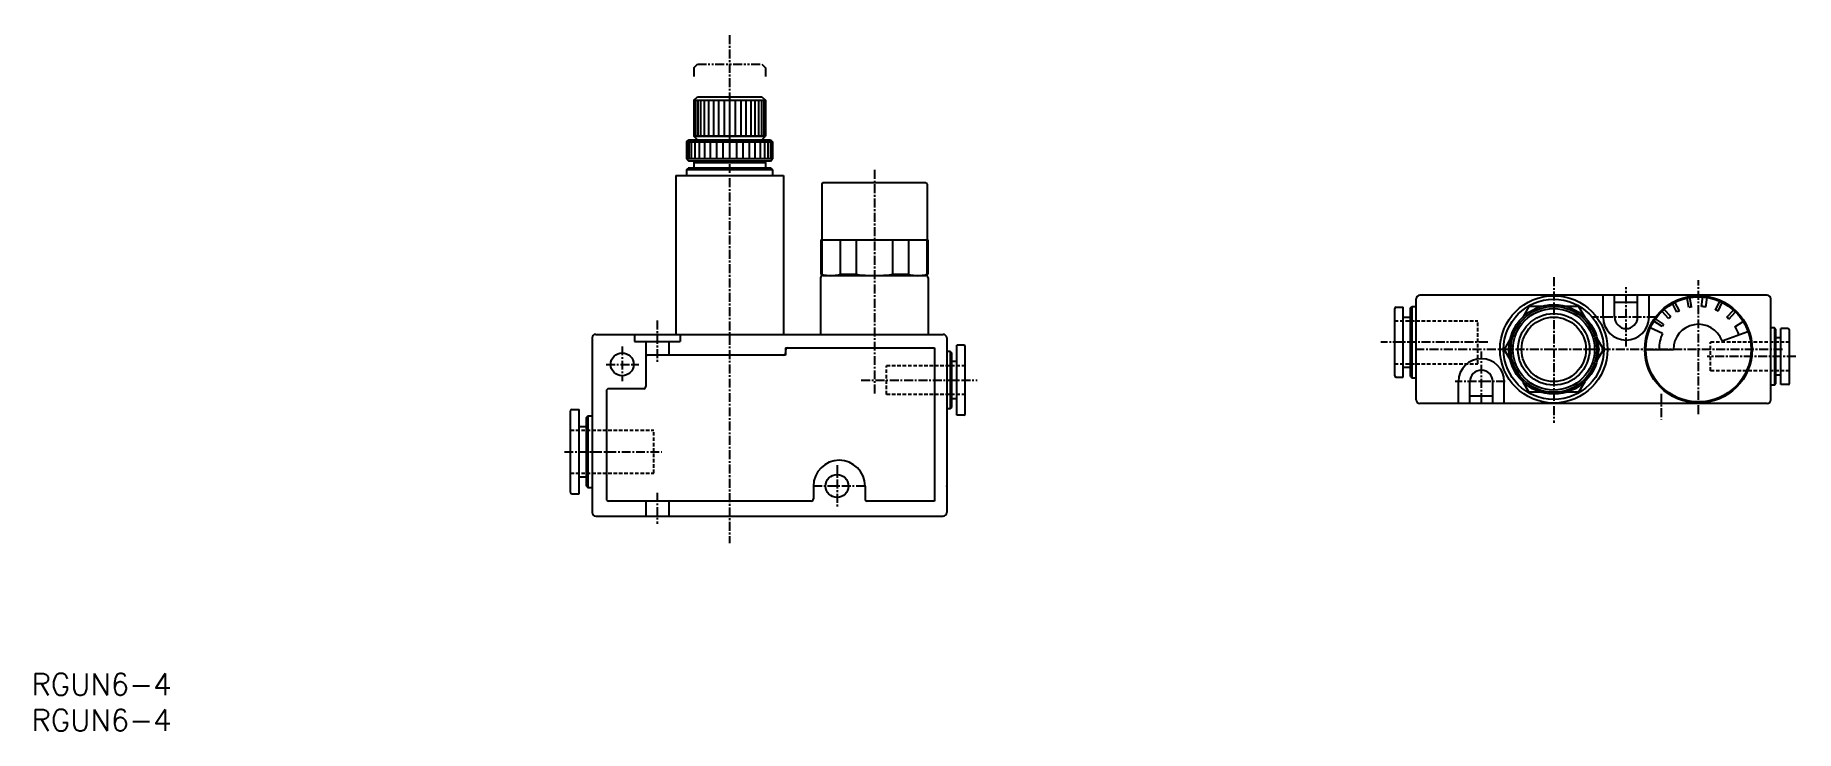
# Model space of a CAD drawing. Extents: x 1 to 246, y 0 to 97.
import ezdxf

# ---------------------------------------------------------------- set-up
doc = ezdxf.new("R2010")
doc.units = 0
for name, pattern in [('CENTER', [2, 1.25, -0.25, 0.25, -0.25]), ('DASHED', [0.75, 0.5, -0.25]), ('PHANTOM', [2.5, 1.25, -0.25, 0.25, -0.25, 0.25, -0.25])]:
    doc.linetypes.add(name, pattern=pattern)
doc.layers.get('0').update_dxf_attribs({"linetype": 'CONTINUOUS'})
doc.layers.add('CENTER', color=1, linetype='CENTER')
doc.styles.get("Standard").update_dxf_attribs({"font": 'txt.shx'})

# ---------------------------------------------------------------- blocks, each defined once
blk = doc.blocks.new('*U29')
at = {"color": 7, "linetype": 'CONTINUOUS'}
blk.add_text('RGUN6-4', height=3, dxfattribs=at).set_placement((0, 0))
blk = doc.blocks.new('*U30')
at = {"color": 7, "linetype": 'CONTINUOUS'}
blk.add_text('RGUN6-4', height=3, dxfattribs=at).set_placement((0, 5))

msp = doc.modelspace()

# ---------------------------------------------------------------- linework, layer by layer
at = {"color": 3, "linetype": 'PHANTOM'}
for p, q in [((92.45, 92.66), (92.95, 93.16)), ((92.45, 92.66), (92.45, 91.33)), ((92.95, 93.16), (101.95, 93.16)), ((101.95, 93.16), (102.45, 92.66)), ((102.45, 92.66), (102.45, 91.33))]:
    msp.add_line(p, q, dxfattribs=at)
at = {"color": 7, "linetype": 'CONTINUOUS'}
for p, q in [((92.45, 88.1), (92.95, 88.6)), ((92.95, 88.6), (101.95, 88.6)), ((101.95, 88.6), (102.45, 88.1)), ((92.45, 88.1), (92.45, 83.1)), ((92.45, 88.1), (102.45, 88.1)), ((92.51, 88.1), (92.51, 83.1)), ((92.69, 88.1), (92.69, 83.1)), ((92.99, 88.1), (92.99, 83.1)), ((93.4, 88.1), (93.4, 83.1)), ((93.91, 88.1), (93.91, 83.1)), ((94.51, 88.1), (94.51, 83.1)), ((95.18, 88.1), (95.18, 83.1)), ((95.9, 88.1), (95.9, 83.1)), ((96.67, 88.1), (96.67, 83.1)), ((97.45, 88.1), (97.45, 83.1)), ((98.23, 88.1), (98.23, 83.1)), ((99, 88.1), (99, 83.1)), ((99.72, 88.1), (99.72, 83.1)), ((100.39, 88.1), (100.39, 83.1)), ((100.99, 88.1), (100.99, 83.1)), ((101.5, 88.1), (101.5, 83.1)), ((101.91, 88.1), (101.91, 83.1)), ((102.21, 88.1), (102.21, 83.1)), ((102.39, 88.1), (102.39, 83.1)), ((102.45, 88.1), (102.45, 83.1)), ((91.45, 82.3), (91.75, 82.6)), ((91.45, 82.3), (103.45, 82.3)), ((91.45, 82.3), (91.45, 79.9)), ((91.52, 82.3), (91.52, 79.9)), ((91.74, 82.3), (91.74, 79.9)), ((91.75, 82.6), (103.15, 82.6)), ((92.1, 82.3), (92.1, 79.9)), ((92.95, 82.6), (92.45, 83.1)), ((102.45, 83.1), (92.45, 83.1)), ((92.45, 83.1), (102.45, 83.1)), ((92.6, 82.3), (92.6, 79.9)), ((93.21, 82.3), (93.21, 79.9)), ((93.92, 82.3), (93.92, 79.9)), ((94.73, 82.3), (94.73, 79.9)), ((95.6, 82.3), (95.6, 79.9)), ((96.51, 82.3), (96.51, 79.9)), ((97.45, 82.3), (97.45, 79.9)), ((98.39, 82.3), (98.39, 79.9)), ((99.3, 82.3), (99.3, 79.9)), ((100.17, 82.3), (100.17, 79.9)), ((100.98, 82.3), (100.98, 79.9)), ((101.69, 82.3), (101.69, 79.9)), ((101.95, 82.6), (102.45, 83.1)), ((102.3, 82.3), (102.3, 79.9)), ((102.8, 82.3), (102.8, 79.9)), ((103.15, 82.6), (103.45, 82.3)), ((103.16, 82.3), (103.16, 79.9)), ((103.38, 82.3), (103.38, 79.9)), ((103.45, 82.3), (103.45, 79.9)), ((91.45, 79.9), (91.75, 79.6)), ((103.45, 79.9), (91.45, 79.9)), ((103.15, 79.6), (91.75, 79.6)), ((92.45, 79.4), (92.65, 79.6)), ((92.45, 79.4), (102.45, 79.4)), ((92.45, 79.4), (92.45, 78.6)), ((102.25, 79.6), (102.45, 79.4)), ((102.45, 79.4), (102.45, 78.6)), ((103.15, 79.6), (103.45, 79.9)), ((89.95, 77.6), (89.95, 55.4)), ((89.95, 77.6), (104.95, 77.6)), ((91.45, 78.4), (91.65, 78.6)), ((103.45, 78.4), (91.45, 78.4)), ((91.45, 78.4), (91.45, 77.6)), ((103.25, 78.6), (91.65, 78.6)), ((103.25, 78.6), (103.45, 78.4)), ((103.45, 78.4), (103.45, 77.6)), ((104.95, 77.6), (104.95, 55.4)), ((110.3, 76.4), (110.3, 68.6)), ((110.5, 76.6), (124.8, 76.6)), ((125, 76.4), (125, 68.6)), ((110.2, 68.6), (125.1, 68.6)), ((110.2, 68.6), (110.2, 63.79)), ((110.31, 68.6), (110.31, 63.79)), ((112.86, 68.6), (112.86, 63.79)), ((115.1, 68.6), (115.1, 63.79)), ((120.2, 68.6), (120.2, 63.79)), ((122.44, 68.6), (122.44, 63.79)), ((124.99, 68.6), (124.99, 63.79)), ((125.1, 68.6), (125.1, 63.79)), ((110.15, 63.3), (110.15, 55.4)), ((110.2, 63.79), (110.65, 63.6)), ((110.2, 63.79), (110.31, 63.79)), ((110.31, 63.79), (110.65, 63.6)), ((110.45, 63.6), (124.85, 63.6)), ((112.86, 63.79), (115.1, 63.79)), ((120.2, 63.79), (122.44, 63.79)), ((125.1, 63.79), (124.65, 63.6)), ((124.65, 63.6), (124.99, 63.79)), ((124.99, 63.79), (125.1, 63.79)), ((125.15, 63.3), (125.15, 55.4)), ((190.29, 49.6), (190.29, 59)), ((190.49, 59.2), (191.49, 59.2)), ((191.49, 49.4), (191.49, 59.2)), ((192.49, 59.1), (192.69, 59.3)), ((192.49, 49.5), (192.49, 59.1)), ((192.69, 59.3), (192.69, 49.3)), ((192.69, 59.3), (193.29, 59.3)), ((193.29, 46.25), (193.29, 60.35)), ((242.29, 60.85), (193.79, 60.85)), ((209.02, 59.3), (208.17, 57.82)), ((210.74, 59.3), (209.02, 59.3)), ((215.95, 59.3), (214.24, 59.3)), ((215.95, 59.3), (216.81, 57.82)), ((219.39, 57.85), (219.39, 60.85)), ((220.99, 57.85), (220.99, 60.85)), ((224.19, 59.85), (220.99, 59.85)), ((224.19, 57.85), (224.19, 60.85)), ((225.79, 57.85), (225.79, 60.85)), ((229.69, 58.5), (229.06, 59.69)), ((230.05, 58.69), (229.41, 59.88)), ((231.35, 59.15), (231.09, 60.47)), ((231.39, 60.64), (231.13, 60.48)), ((231.74, 59.22), (231.48, 60.55)), ((233.13, 59.28), (233.3, 60.62)), ((233.72, 59.21), (233.89, 60.55)), ((233.98, 60.64), (234.25, 60.48)), ((235.08, 58.8), (235.66, 60.02)), ((235.44, 58.63), (236.02, 59.85)), ((242.79, 46.25), (242.79, 60.35)), ((191.49, 57.8), (192.49, 57.8)), ((227.6, 56.49), (226.48, 57.24)), ((227.83, 56.82), (226.71, 57.57)), ((227.25, 58.24), (226.98, 58.09)), ((228.51, 57.61), (227.6, 58.61)), ((228.81, 57.88), (227.9, 58.88)), ((236.64, 57.82), (237.56, 58.8)), ((236.93, 57.54), (237.85, 58.53)), ((237.78, 56.47), (238.93, 57.18)), ((238.13, 58.24), (238.39, 58.09)), ((78.25, 54.9), (78.25, 30.5)), ((78.75, 55.4), (127.25, 55.4)), ((84.15, 55.4), (84.15, 54.4)), ((84.15, 54.4), (90.55, 54.4)), ((85.75, 54.4), (85.75, 52.2)), ((88.95, 54.4), (88.95, 52.5)), ((90.55, 55.4), (90.55, 54.4)), ((127.75, 54.9), (127.75, 30.5)), ((206.42, 54.78), (205.56, 53.3)), ((218.56, 54.78), (219.41, 53.3)), ((225.69, 55.85), (225.69, 55.54)), ((227.66, 55.54), (225.97, 56.29)), ((235.98, 54.5), (239.59, 55.81)), ((239.69, 55.85), (239.69, 55.54)), ((243.29, 56.3), (242.79, 56.3)), ((243.49, 56.1), (243.29, 56.3)), ((243.29, 56.3), (243.29, 48.3)), ((243.49, 48.5), (243.49, 56.1)), ((244.19, 54.9), (243.49, 54.9)), ((244.19, 48.4), (244.19, 56.2)), ((245.19, 56.2), (244.19, 56.2)), ((245.39, 48.6), (245.39, 56)), ((85.75, 52.2), (85.75, 48.1)), ((105.25, 52.5), (86.05, 52.5)), ((105.25, 53.5), (126.05, 53.5)), ((105.25, 53.5), (105.25, 52.5)), ((126.05, 53.5), (126.05, 32.1)), ((128.25, 53), (127.75, 53)), ((128.45, 52.8), (128.25, 53)), ((128.25, 53), (128.25, 45)), ((128.45, 45.2), (128.45, 52.8)), ((130.15, 53.9), (129.15, 53.9)), ((129.15, 44.1), (129.15, 53.9)), ((130.35, 44.3), (130.35, 53.7)), ((205.56, 53.3), (206.42, 51.82)), ((219.41, 53.3), (218.56, 51.82)), ((225.19, 53.3), (229.19, 53.3)), ((129.15, 51.6), (128.45, 51.6)), ((190.49, 49.4), (191.49, 49.4)), ((191.49, 50.8), (192.49, 50.8)), ((192.49, 49.5), (192.69, 49.3)), ((192.69, 49.3), (193.29, 49.3)), ((225.69, 51.06), (225.69, 50.75)), ((239.69, 51.06), (239.69, 50.75)), ((244.19, 49.7), (243.49, 49.7)), ((80.25, 47.5), (80.25, 32.4)), ((85.45, 47.8), (80.55, 47.8)), ((199.19, 45.75), (199.19, 48.8)), ((200.79, 45.75), (200.79, 48.8)), ((203.99, 46.75), (200.79, 46.75)), ((203.99, 45.75), (203.99, 48.8)), ((205.59, 45.75), (205.59, 48.8)), ((208.17, 48.78), (209.02, 47.3)), ((210.74, 47.3), (209.02, 47.3)), ((215.95, 47.3), (214.24, 47.3)), ((216.81, 48.78), (215.95, 47.3)), ((227.25, 48.36), (226.98, 48.51)), ((238.39, 48.51), (238.13, 48.36)), ((243.29, 48.3), (242.79, 48.3)), ((243.29, 48.3), (243.49, 48.5)), ((245.19, 48.4), (244.19, 48.4)), ((75.25, 33.3), (75.25, 44.7)), ((75.45, 44.9), (76.45, 44.9)), ((76.45, 33.1), (76.45, 44.9)), ((128.25, 45), (127.75, 45)), ((128.25, 45), (128.45, 45.2)), ((129.15, 46.4), (128.45, 46.4)), ((242.29, 45.75), (193.79, 45.75)), ((231.39, 45.96), (231.13, 46.12)), ((234.25, 46.12), (233.98, 45.96)), ((76.45, 42.5), (77.45, 42.5)), ((77.45, 43.8), (77.65, 44)), ((77.45, 34.2), (77.45, 43.8)), ((77.65, 44), (77.65, 34)), ((77.65, 44), (78.25, 44)), ((130.15, 44.1), (129.15, 44.1)), ((76.45, 35.5), (77.45, 35.5)), ((75.45, 33.1), (76.45, 33.1)), ((77.45, 34.2), (77.65, 34)), ((77.65, 34), (78.25, 34)), ((108.85, 32.1), (80.55, 32.1)), ((85.75, 32.1), (85.75, 30)), ((88.95, 32.1), (88.95, 30)), ((109.15, 34.2), (109.15, 32.4)), ((116.35, 34.2), (116.35, 32.4)), ((126.05, 32.1), (116.65, 32.1)), ((78.75, 30), (127.25, 30))]:
    msp.add_line(p, q, dxfattribs=at)
at = {"color": 3, "linetype": 'DASHED'}
for p, q in [((190.29, 57.3), (201.89, 57.3)), ((201.89, 51.3), (201.89, 57.3)), ((234.39, 50.3), (234.39, 54.3)), ((245.39, 54.3), (234.39, 54.3)), ((119.35, 47), (119.35, 51)), ((130.35, 51), (119.35, 51)), ((190.29, 51.3), (201.89, 51.3)), ((245.39, 50.3), (234.39, 50.3)), ((130.35, 47), (119.35, 47)), ((75.25, 42), (86.85, 42)), ((86.85, 36), (86.85, 42)), ((75.25, 36), (86.85, 36))]:
    msp.add_line(p, q, dxfattribs=at)
at = {"color": 7, "linetype": 'CONTINUOUS'}
for points in [[(110.31, 63.79, 0.048134), (111.16, 63.62, 0.052365), (112.02, 63.62, 0.048154), (112.86, 63.79)], [(115.1, 63.79, 0.025087), (116.8, 63.62, 0.025644), (118.5, 63.62, 0.02509), (120.2, 63.79)], [(122.44, 63.79, 0.048134), (123.28, 63.62, 0.052365), (124.14, 63.62, 0.048154), (124.99, 63.79)]]:
    msp.add_lwpolyline(points, format="xyb", dxfattribs=at)
for centre, radius in [((212.49, 53.3), 7.5), ((212.49, 53.3), 7), ((212.49, 53.3), 6.25), ((212.49, 53.3), 6), ((212.49, 53.3), 5.7), ((232.69, 53.3), 7.5), ((232.69, 53.3), 7.35), ((212.49, 53.3), 5), ((212.49, 53.3), 4.5), ((82.45, 51.2), 1.6), ((112.45, 34.2), 1.6)]:
    msp.add_circle(centre, radius, dxfattribs=at)
for centre, radius, start, end in [((110.5, 76.4), 0.2, 90, 180), ((124.8, 76.4), 0.2, 0, 90), ((110.45, 63.3), 0.3, 90, 180), ((124.85, 63.3), 0.3, 0, 90), ((190.49, 59), 0.2, 90, 180), ((193.79, 60.35), 0.5, 90, 180), ((232.69, 53.3), 6, 99.0898, 102.9102), ((232.69, 53.3), 7.45, 90, 99.984), ((232.69, 53.3), 7.45, 80.016, 90), ((232.69, 53.3), 6, 80.034, 85.766), ((242.29, 60.35), 0.5, 0, 90), ((222.59, 57.8), 3.2, 180, 0), ((222.59, 57.8), 1.6, 180, 0), ((232.69, 53.3), 7.45, 140.016, 159.984), ((232.69, 53.3), 6, 144.0898, 147.9102), ((232.69, 53.3), 6, 130.2898, 134.1102), ((232.69, 53.3), 3.5, 20, 180), ((232.69, 53.3), 6, 116.0898, 119.9102), ((232.69, 53.3), 6, 62.6898, 66.5102), ((232.69, 53.3), 6, 44.9898, 48.8102), ((232.69, 53.3), 7.45, 20.016, 39.984), ((78.75, 54.9), 0.5, 90, 180), ((127.25, 54.9), 0.5, 0, 90), ((232.69, 53.3), 5.5, 156, 180), ((232.69, 53.3), 6, 20, 31.9), ((245.19, 56), 0.2, 0, 90), ((86.05, 52.2), 0.3, 90, 180), ((104.95, 52.8), 0.3, 270, 0), ((105.55, 53.2), 0.3, 90, 180), ((130.15, 53.7), 0.2, 0, 90), ((202.39, 48.8), 3.2, 0, 180), ((190.49, 49.6), 0.2, 180, 270), ((202.39, 48.8), 1.6, 360, 180), ((232.69, 53.3), 7.45, 200.016, 219.984), ((232.69, 53.3), 7.45, 320.016, 339.984), ((80.55, 47.5), 0.3, 90, 180), ((85.45, 48.1), 0.3, 270, 0), ((245.19, 48.6), 0.2, 270, 0), ((75.45, 44.7), 0.2, 90, 180), ((130.15, 44.3), 0.2, 270, 0), ((193.79, 46.25), 0.5, 180, 270), ((232.69, 53.3), 7.45, 260.016, 279.984), ((242.29, 46.25), 0.5, 270, 0), ((112.75, 34.2), 3.6, 0, 180), ((75.45, 33.3), 0.2, 180, 270), ((80.55, 32.4), 0.3, 180, 270), ((108.85, 32.4), 0.3, 270, 0), ((116.65, 32.4), 0.3, 180, 270), ((78.75, 30.5), 0.5, 180, 270), ((127.25, 30.5), 0.5, 270, 0)]:
    msp.add_arc(centre, radius, start, end, dxfattribs=at)
for p in [(227.49, 45.75), (127.75, 34.2)]:
    msp.add_point(p, dxfattribs=at)
at = {"layer": 'CENTER', "color": 1, "linetype": 'CENTER'}
for p, q in [((97.45, 97.2), (97.45, 26.2)), ((117.65, 78.37), (117.65, 47.07)), ((212.49, 63.37), (212.49, 43.05)), ((222.59, 53.71), (222.59, 61.97)), ((232.69, 44.24), (232.69, 62.99)), ((87.35, 57.32), (87.35, 51.58)), ((226.74, 57.8), (217.74, 57.8)), ((203.29, 54.3), (188.35, 54.3)), ((82.45, 53.72), (82.45, 48.87)), ((244.41, 53.3), (193.29, 53.3)), ((202.39, 45.91), (202.39, 52.98)), ((246.27, 52.3), (233.89, 52.3)), ((80.2, 51.2), (84.76, 51.2)), ((115.8, 49), (132, 49)), ((205.72, 48.8), (198.75, 48.8)), ((227.49, 47.07), (227.49, 43.49)), ((74.38, 39), (87.97, 39)), ((112.45, 37.11), (112.45, 31.23)), ((87.35, 33.26), (87.35, 28.93)), ((116.35, 34.2), (109.15, 34.2))]:
    msp.add_line(p, q, dxfattribs=at)

# ---------------------------------------------------------------- block references
at = {"color": 7, "linetype": 'CONTINUOUS'}
for name in ['*U30', '*U29']:
    msp.add_blockref(name, (0, 0), dxfattribs=at)

doc.saveas('drawing.dxf')
